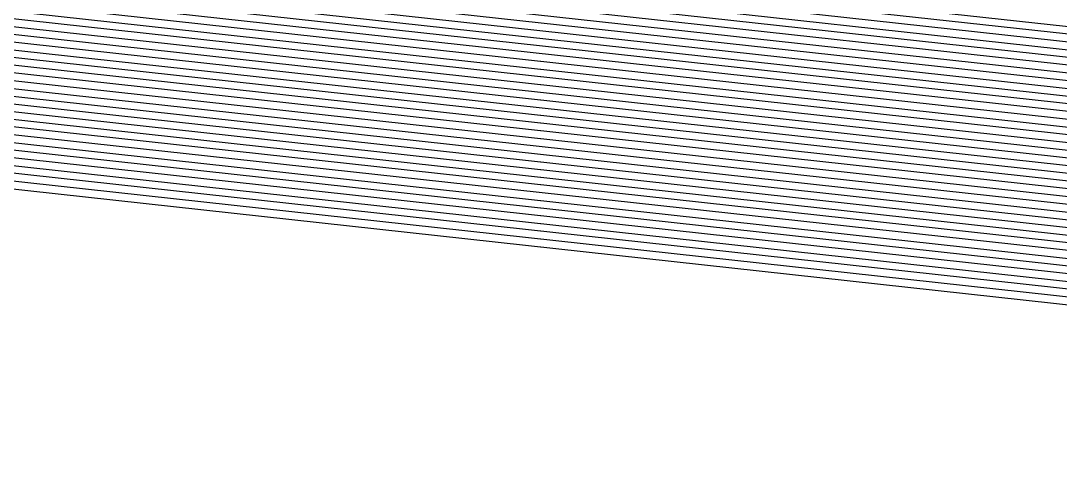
# Model space of a CAD drawing. Extents: x 7084 to 11035, y 13750 to 16729.
# Drawn here: x 10063.3 to 10110.18, y 13779.79 to 13799.79 of the extents above; entities that cross this region are included whole.
import ezdxf

# ---------------------------------------------------------------- set-up
doc = ezdxf.new("R2010")
doc.units = 0
doc.layers.add('Default', color=7, linetype='Continuous')

msp = doc.modelspace()

# ---------------------------------------------------------------- linework, layer by layer
at = {"layer": 'Default'}
for points in [[(10295.182, 16443.974), (10517.258, 16426.435), (10774.398, 16069.815), (10782.234, 16061.156), (10899.116, 15950.077), (11021.842, 15529.148), (11025.76, 15520.163), (10955.631, 15040.771), (10955.141, 15028.681), (10844.103, 14104.975), (10839.206, 14081.776), (10704.791, 13900.543), (10696.956, 13890.577), (10445.659, 13756.114), (9966.443, 13808.73), (9960.24, 13824.25), (9942.283, 13817.715), (9533.196, 13811.869), (9526.993, 13805.497), (8948.427, 13863.96), (8926.226, 13867.554), (8137.273, 13990.325)], [(8139.657, 13990.89), (8925.473, 13868.607), (8950.286, 13864.59), (9526.552, 13806.36), (9533.485, 13813.481), (9940.945, 13819.304), (9961.014, 13826.608), (9967.947, 13809.261), (10445.258, 13756.854), (10695.555, 13890.783), (10704.313, 13901.922), (10838.192, 14082.434), (10843.666, 14108.363), (10954.262, 15028.396), (10954.81, 15041.908), (11024.66, 15519.393), (11020.281, 15529.436), (10898.043, 15948.692), (10781.626, 16059.328)], [(10777.978, 16048.364), (10891.607, 15940.377), (11010.917, 15531.163), (11018.062, 15514.778), (10949.884, 15048.729), (10948.991, 15026.684), (10841.044, 14128.687), (10832.114, 14086.383), (10701.44, 13910.194), (10687.152, 13892.021), (10442.85, 13761.3), (9976.972, 13812.452), (9965.66, 13840.754), (9932.916, 13828.837), (9535.215, 13823.154), (9523.903, 13811.535), (8961.44, 13868.37), (8920.956, 13874.924), (8153.962, 13994.278)], [(10906.088, 15959.085), (11031.986, 15527.277), (11032.908, 15525.162), (10960.966, 15033.381), (10960.851, 15030.536), (10846.943, 14082.957), (10845.791, 14077.499), (10707.903, 13891.581), (10706.059, 13889.236), (10448.268, 13751.298), (9956.667, 13805.274), (9955.207, 13808.925), (9950.982, 13807.388), (9531.322, 13801.39), (9529.863, 13799.891), (8936.344, 13859.865), (8931.12, 13860.71), (8121.776, 13986.654)], [(10905.552, 15958.392), (11031.206, 15527.421), (11032.358, 15524.778), (10960.556, 15033.949), (10960.412, 15030.394), (10846.725, 14084.651), (10845.285, 14077.828), (10707.663, 13892.271), (10705.359, 13889.339), (10448.067, 13751.668), (9957.419, 13805.539), (9955.594, 13810.104), (9950.313, 13808.182), (9531.466, 13802.197), (9529.642, 13800.323), (8937.273, 13860.18), (8930.743, 13861.237), (8122.968, 13986.937)], [(8124.16, 13987.219), (8930.367, 13861.763), (8938.203, 13860.495), (9529.421, 13800.754), (9531.61, 13803.003), (9949.644, 13808.977), (9955.981, 13811.283), (9958.171, 13805.805), (10447.867, 13752.038), (10704.659, 13889.443), (10707.424, 13892.96), (10844.778, 14078.157), (10846.506, 14086.345), (10959.973, 15030.251), (10960.145, 15034.518), (11031.808, 15524.393), (11030.425, 15527.565), (10905.015, 15957.699)], [(10904.479, 15957.006), (11029.645, 15527.708), (11031.258, 15524.009), (10959.735, 15035.086), (10959.533, 15030.108), (10846.288, 14088.038), (10844.271, 14078.486), (10707.185, 13893.649), (10703.958, 13889.546), (10447.666, 13752.409), (9958.923, 13806.071), (9956.368, 13812.462), (9948.975, 13809.771), (9531.755, 13803.809), (9529.2, 13801.185), (8939.132, 13860.81), (8929.991, 13862.29), (8125.352, 13987.501)], [(10903.943, 15956.313), (11028.865, 15527.852), (11030.708, 15523.624), (10959.325, 15035.655), (10959.094, 15029.965), (10846.069, 14089.732), (10843.765, 14078.815), (10706.945, 13894.339), (10703.258, 13889.649), (10447.465, 13752.779), (9959.675, 13806.337), (9956.756, 13813.641), (9948.305, 13810.565), (9531.899, 13804.615)], [(8127.736, 13988.066), (8929.238, 13863.342), (8940.991, 13861.44), (9528.759, 13802.047), (9532.043, 13805.421), (9947.636, 13811.36), (9957.143, 13814.82), (9960.427, 13806.603), (10447.265, 13753.15), (10702.558, 13889.752), (10706.706, 13895.028), (10843.258, 14079.144), (10845.851, 14091.426), (10958.655, 15029.823), (10958.914, 15036.223), (11030.159, 15523.239), (11028.084, 15527.996), (10903.406, 15955.62)], [(9946.967, 13812.154), (9957.53, 13815.998), (9961.179, 13806.869), (10447.064, 13753.52), (10701.858, 13889.855), (10706.467, 13895.717), (10842.752, 14079.473), (10845.632, 14093.119), (10958.216, 15029.68), (10958.504, 15036.792), (11029.609, 15522.855), (11027.304, 15528.14), (10902.87, 15954.927)], [(8130.12, 13988.631), (8928.485, 13864.395), (8942.85, 13862.07), (9528.317, 13802.91), (9532.331, 13807.033), (9946.298, 13812.949), (9957.917, 13817.177), (9961.931, 13807.135), (10446.863, 13753.891), (10701.157, 13889.958), (10706.227, 13896.407), (10842.245, 14079.802), (10845.414, 14094.813), (10957.776, 15029.537), (10958.093, 15037.36), (11029.059, 15522.47), (11026.524, 15528.284), (10902.334, 15954.235)], [(8131.312, 13988.913), (8928.108, 13864.922), (8943.78, 13862.385), (9528.097, 13803.341), (9532.475, 13807.839), (9945.629, 13813.743), (9958.304, 13818.356), (9962.683, 13807.4), (10446.663, 13754.261), (10700.457, 13890.061), (10705.988, 13897.096), (10841.738, 14080.131), (10845.195, 14096.507), (10957.337, 15029.395), (10957.683, 15037.929), (11028.509, 15522.086), (11025.743, 15528.428), (10901.797, 15953.542)], [(8132.504, 13989.196), (8927.732, 13865.448), (8944.709, 13862.7), (9527.876, 13803.772), (9532.62, 13808.645), (9944.96, 13814.538), (9958.691, 13819.535), (9963.435, 13807.666), (10446.462, 13754.632), (10699.757, 13890.165), (10705.749, 13897.785), (10841.232, 14080.46), (10844.977, 14098.2), (10956.898, 15029.252), (10957.272, 15038.497), (11027.959, 15521.701), (11024.963, 15528.572), (10901.261, 15952.849)], [(9964.187, 13807.932), (10446.261, 13755.002), (10699.056, 13890.268), (10705.509, 13898.475), (10840.725, 14080.789), (10844.758, 14099.894), (10956.459, 15029.109), (10956.862, 15039.065), (11027.409, 15521.316), (11024.183, 15528.716), (10900.725, 15952.156)], [(10900.188, 15951.463), (11023.403, 15528.86), (11026.859, 15520.932), (10956.451, 15039.634), (10956.019, 15028.967), (10844.54, 14101.588), (10840.219, 14081.118), (10705.27, 13899.164), (10698.356, 13890.371), (10446.061, 13755.373), (9964.939, 13808.198), (9959.466, 13821.892), (9943.622, 13816.126), (9532.908, 13810.257), (9527.435, 13804.635), (8946.568, 13863.33), (8926.979, 13866.501), (8134.889, 13989.76)], [(10899.652, 15950.77), (11022.622, 15529.004), (11026.31, 15520.547), (10956.041, 15040.202), (10955.58, 15028.824), (10844.321, 14103.282), (10839.712, 14081.447), (10705.031, 13899.853), (10697.656, 13890.474), (10445.86, 13755.743), (9965.691, 13808.464), (9959.853, 13823.071), (9942.952, 13816.921), (9533.052, 13811.063)], [(8138.465, 13990.607), (8925.85, 13868.08), (8949.357, 13864.275), (9526.772, 13805.929), (9533.34, 13812.675), (9941.614, 13818.51), (9960.627, 13825.429), (9967.195, 13808.996), (10445.459, 13756.484), (10696.255, 13890.68), (10704.552, 13901.232), (10838.699, 14082.105), (10843.884, 14106.669), (10954.702, 15028.539), (10955.22, 15041.339), (11025.21, 15519.778), (11021.062, 15529.292), (10898.579, 15949.384)], [(8140.849, 13991.172), (8925.097, 13869.133), (8951.216, 13864.905), (9526.331, 13806.791), (9533.629, 13814.287), (9940.276, 13820.098), (9961.401, 13827.787), (9968.699, 13809.527), (10445.057, 13757.225), (10694.855, 13890.886), (10704.073, 13902.611), (10837.686, 14082.763), (10843.447, 14110.056), (10953.823, 15028.253), (10954.399, 15042.476), (11024.11, 15519.009), (11019.501, 15529.58), (10897.507, 15947.999)], [(10896.434, 15946.613), (11017.94, 15529.868), (11023.01, 15518.24), (10953.578, 15043.613), (10952.945, 15027.968), (10843.01, 14113.444), (10836.673, 14083.422), (10703.594, 13903.99), (10693.454, 13891.093), (10444.656, 13757.966), (9970.203, 13810.059), (9962.176, 13830.144), (9938.938, 13821.687), (9533.917, 13815.899), (9525.889, 13807.654), (8953.075, 13865.535), (8924.344, 13870.186)], [(8144.425, 13992.019), (8923.968, 13870.713), (8954.004, 13865.85), (9525.669, 13808.085), (9534.061, 13816.705), (9938.269, 13822.482), (9962.563, 13831.323), (9970.955, 13810.325), (10444.455, 13758.336), (10692.754, 13891.196), (10703.355, 13904.679), (10836.166, 14083.751), (10842.792, 14115.137), (10952.505, 15027.825), (10953.168, 15044.182), (11022.46, 15517.855), (11017.16, 15530.012), (10895.898, 15945.92)], [(9937.599, 13823.276), (9962.95, 13832.502), (9971.707, 13810.591), (10444.255, 13758.707), (10692.054, 13891.299), (10703.116, 13905.368), (10835.66, 14084.08), (10842.573, 14116.831), (10952.066, 15027.682), (10952.757, 15044.75), (11021.911, 15517.47), (11016.38, 15530.156), (10895.361, 15945.227)], [(10894.825, 15944.534), (11015.599, 15530.3), (11021.361, 15517.086), (10952.347, 15045.319), (10951.627, 15027.54), (10842.355, 14118.525), (10835.153, 14084.409), (10702.876, 13906.058), (10691.353, 13891.402), (10444.054, 13759.077), (9972.459, 13810.857), (9963.337, 13833.681), (9936.93, 13824.071), (9534.35, 13818.317), (9525.227, 13808.947), (8955.863, 13866.48), (8923.215, 13871.765), (8146.809, 13992.584)], [(10894.289, 15943.841), (11014.819, 15530.444), (11020.811, 15516.701), (10951.937, 15045.887), (10951.188, 15027.397), (10842.136, 14120.219), (10834.646, 14084.738), (10702.637, 13906.747), (10690.653, 13891.505), (10443.853, 13759.448), (9973.212, 13811.122), (9963.724, 13834.86), (9936.261, 13824.865), (9534.494, 13819.123), (9525.007, 13809.379), (8956.793, 13866.795), (8922.838, 13872.292), (8148.001, 13992.866)], [(8149.193, 13993.149), (8922.462, 13872.818), (8957.722, 13867.11), (9524.786, 13809.81), (9534.638, 13819.929), (9935.592, 13825.659), (9964.111, 13836.038), (9973.964, 13811.388), (10443.653, 13759.818), (10689.953, 13891.608), (10702.398, 13907.436), (10834.14, 14085.067), (10841.918, 14121.912), (10950.748, 15027.254), (10951.526, 15046.455), (11020.261, 15516.316), (11014.039, 15530.588), (10893.752, 15943.148)], [(8150.385, 13993.431), (8922.086, 13873.345), (8958.652, 13867.425), (9524.565, 13810.241), (9534.782, 13820.735), (9934.923, 13826.454), (9964.499, 13837.217), (9974.716, 13811.654), (10443.452, 13760.189), (10689.253, 13891.712), (10702.158, 13908.126), (10833.633, 14085.396), (10841.699, 14123.606), (10950.309, 15027.112), (10951.116, 15047.024), (11019.711, 15515.932), (11013.258, 15530.732), (10893.216, 15942.456)], [(8151.577, 13993.713), (8921.709, 13873.871), (8959.581, 13867.74), (9524.344, 13810.672), (9534.926, 13821.541), (9934.254, 13827.248), (9964.886, 13838.396), (9975.468, 13811.92), (10443.251, 13760.559), (10688.552, 13891.815), (10701.919, 13908.815), (10833.127, 14085.725), (10841.481, 14125.3), (10949.87, 15026.969), (10950.705, 15047.592), (11019.161, 15515.547), (11012.478, 15530.876), (10892.68, 15941.763)], [(8152.77, 13993.996), (8921.333, 13874.398), (8960.511, 13868.055), (9524.124, 13811.104), (9535.07, 13822.348), (9933.585, 13828.043), (9965.273, 13839.575), (9976.22, 13812.186), (10443.051, 13760.93), (10687.852, 13891.918), (10701.68, 13909.505), (10832.62, 14086.054), (10841.262, 14126.993), (10949.431, 15026.826), (10950.295, 15048.161), (11018.611, 15515.163), (11011.698, 15531.019), (10892.143, 15941.07)], [(10891.071, 15939.684), (11010.137, 15531.307), (11017.512, 15514.393), (10949.474, 15049.298), (10948.552, 15026.541), (10840.825, 14130.381), (10831.607, 14086.712), (10701.201, 13910.883), (10686.452, 13892.124), (10442.649, 13761.67), (9977.724, 13812.718), (9966.047, 13841.932), (9932.246, 13829.631), (9535.359, 13823.96), (9523.682, 13811.966), (8962.37, 13868.685), (8920.58, 13875.451), (8155.154, 13994.56)], [(8156.346, 13994.843), (8920.203, 13875.977), (8963.299, 13869), (9523.461, 13812.397), (9535.503, 13824.766), (9931.577, 13830.426), (9966.434, 13843.111), (9978.476, 13812.983), (10442.449, 13762.041), (10685.751, 13892.227), (10700.962, 13911.573), (10831.1, 14087.041), (10840.607, 14132.074), (10948.113, 15026.398), (10949.063, 15049.866), (11016.962, 15514.009), (11009.357, 15531.451), (10890.534, 15938.991)], [(10889.998, 15938.298), (11008.576, 15531.595), (11016.412, 15513.624), (10948.653, 15050.435), (10947.674, 15026.255), (10840.388, 14133.768), (10830.594, 14087.37), (10700.722, 13912.262), (10685.051, 13892.33), (10442.248, 13762.411), (9979.228, 13813.249), (9966.821, 13844.29), (9930.908, 13831.22), (9535.647, 13825.572), (9523.241, 13812.829), (8964.229, 13869.315), (8919.827, 13876.503), (8157.538, 13995.125)], [(8159.922, 13995.69), (8919.074, 13877.556), (8966.088, 13869.945), (9522.799, 13813.691), (9535.936, 13827.184), (9929.57, 13832.809), (9967.596, 13846.648), (9980.732, 13813.781), (10441.847, 13763.152), (10683.651, 13892.537), (10700.244, 13913.641), (10829.581, 14088.028), (10839.951, 14137.156), (10946.795, 15025.97), (10947.832, 15051.572), (11015.312, 15512.855), (11007.016, 15531.883), (10888.925, 15936.913)], [(7446.388, 14178.927), (8117.008, 13985.525), (8932.626, 13858.605), (9530.745, 13798.166), (9953.658, 13804.21), (10449.071, 13749.816), (9530.745, 13798.166), (9953.658, 13804.21), (10449.071, 13749.816), (10708.86, 13888.824), (10847.817, 14076.182), (11035.107, 15526.701), (10962.608, 15031.107), (10847.817, 14076.182), (10636.361, 13755.86), (10708.86, 13888.824), (10636.361, 13755.86), (10449.071, 13749.816), (10708.86, 13888.824)], [(11034.008, 15525.932), (10961.787, 15032.244), (10961.73, 15030.822), (10847.38, 14079.57), (10846.804, 14076.84), (10708.382, 13890.202), (10707.46, 13889.03), (10448.669, 13750.557), (9955.162, 13804.742), (9954.433, 13806.568), (9952.32, 13805.799), (9531.034, 13799.778), (9530.304, 13799.029), (8934.485, 13859.235), (8931.873, 13859.657), (8119.392, 13986.09)], [(10962.198, 15031.675), (10962.169, 15030.964), (10847.599, 14077.876), (10847.311, 14076.511), (10708.621, 13889.513), (10708.16, 13888.927), (10448.87, 13750.186), (9954.41, 13804.476), (9954.046, 13805.389), (9952.989, 13805.005), (9530.89, 13798.972), (9530.525, 13798.598), (8933.555, 13858.92), (8932.249, 13859.131), (8118.2, 13985.807)], [(10830.087, 14087.699), (10700.483, 13912.951), (10684.351, 13892.434), (10442.047, 13762.782), (9979.98, 13813.515), (9967.209, 13845.469), (9930.239, 13832.015), (9535.791, 13826.378), (9523.02, 13813.26), (8965.158, 13869.63), (8919.45, 13877.03), (8158.73, 13995.408)], [(8142.041, 13991.455), (8924.721, 13869.66), (8952.145, 13865.22), (9526.11, 13807.222), (9533.773, 13815.093), (9939.607, 13820.893), (9961.789, 13828.965), (9969.451, 13809.793), (10444.857, 13757.595)], [(8120.584, 13986.372), (8931.496, 13860.184), (8935.414, 13859.55), (9530.083, 13799.46), (9531.178, 13800.584), (9951.651, 13806.593), (9954.82, 13807.747), (9955.915, 13805.008), (10448.469, 13750.927)]]:
    msp.add_lwpolyline(points, dxfattribs=at)

doc.saveas('drawing.dxf')
